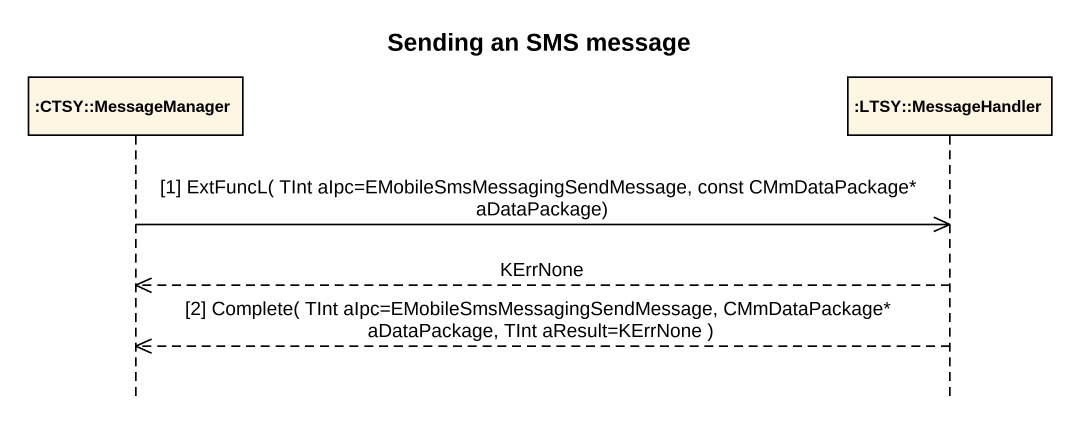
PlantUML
@startuml
title Sending an SMS message
hide footbox
participant ":CTSY::MessageManager" as CTSY_MessageManager
participant ":LTSY::MessageHandler" as LTSY_MessageHandler

CTSY_MessageManager ->> LTSY_MessageHandler : [1] ExtFuncL( TInt aIpc=EMobileSmsMessagingSendMessage, const CMmDataPackage* aDataPackage)
LTSY_MessageHandler -->> CTSY_MessageManager : KErrNone
LTSY_MessageHandler -->> CTSY_MessageManager : [2] Complete( TInt aIpc=EMobileSmsMessagingSendMessage, CMmDataPackage* aDataPackage, TInt aResult=KErrNone )
@enduml
